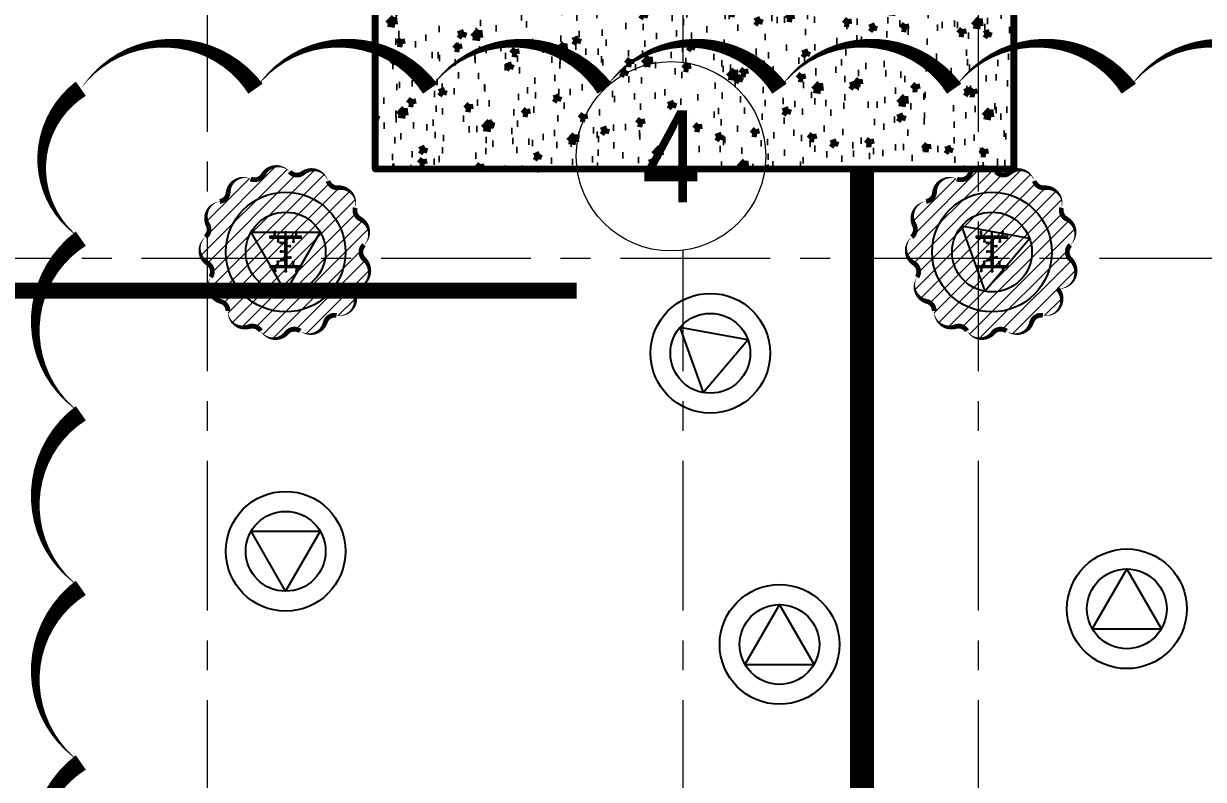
# Model space of a CAD drawing. Header units: millimetres. Extents: x -346728 to 1320345, y -537202 to -385966.
# Drawn here: x 369613 to 384395, y -423201 to -413728 of the extents above; entities that cross this region are included whole.
import ezdxf
from ezdxf.enums import TextEntityAlignment as Align

# ---------------------------------------------------------------- set-up
doc = ezdxf.new("R2010")
doc.units = ezdxf.units.MM
doc.header["$LTSCALE"] = 100
doc.set_wipeout_variables(frame=1)
doc.linetypes.add('HIDDEN', pattern=[9.525, 6.35, -3.175])
doc.linetypes.add('X1326_GLB$0$CENTER', pattern=[2, 1.25, -0.25, 0.25, -0.25])
for name, color, linetype, lineweight in [('0 T KY HIEU', 7, 'Continuous', 9), ('0 T TEXT', 7, 'Continuous', 13), ('A-giao thong', 8, 'Continuous', 15), ('KCMANH', 8, 'Continuous', 13), ('KINGPOST', 5, 'Continuous', 20), ('X1326_GLB$0$A-tim', 8, 'X1326_GLB$0$CENTER', 9)]:
    doc.layers.add(name, color=color, linetype=linetype, lineweight=lineweight)
for name, color, linetype in [('DM', 8, 'Continuous'), ('hach', 253, 'Continuous'), ('PL', 3, 'Continuous'), ('thep doc', 6, 'Continuous'), ('XR_1326_csPL$0$SY', 1, 'Continuous')]:
    doc.layers.add(name, color=color, linetype=linetype)
doc.styles.add('VNI-HELSE-CONDENSE', font='VHELVCN.TTF')
pattern_1 = [(45, (188543.33, 11377564.439), (-8.980256121, 8.980256121), []), (135, (188543.33, 11377564.439), (-8.980256121, -8.980256121), [])]

# ---------------------------------------------------------------- blocks, each defined once
blk = doc.blocks.new('LVL-KHUNGTEN')
blk.add_lwpolyline([(61072.9, 41092.8), (119123.5, 41092.8), (119123.5, 61.9), (61072.9, 61.9)], close=True)
blk = doc.blocks.new('T STT')
at = {"color": 7, "linetype": 'Continuous'}
blk.add_wipeout([(376643.7, 277984.1), (376755.9, 277976.2), (376878.7, 277948.8), (377024.5, 277887.7), (377155.7, 277798.8), (377265.6, 277687.4), (377334.3, 277588), (377397.7, 277451.4), (377432.6, 277317.1), (377443.7, 277184.1), (377432.5, 277050.8), (377404, 276935.1), (377364.8, 276837.6), (377294.2, 276718.4), (377202.6, 276611.8), (377121.8, 276542.7), (377010.9, 276473.4), (376887.8, 276422.3), (376741.1, 276390.1), (376643.7, 276384.1), (376531.6, 276392), (376392.4, 276424.6), (376244.6, 276490.8), (376127.4, 276573.1), (376049.1, 276649), (375987, 276727.3), (375927.4, 276827.9), (375875.7, 276960.2), (375852.6, 277065.4), (375843.7, 277184.1), (375850, 277284.4), (375876.6, 277411.2), (375908.4, 277499.2), (375963.6, 277605.5), (376039.8, 277708.9), (376130.3, 277797.7), (376215.5, 277859.9), (376312.8, 277912.5), (376425.6, 277953.8), (376556.9, 277979.4)], dxfattribs=at)
at = {"layer": '0 T KY HIEU', "color": 7}
blk.add_circle((376643.7, 277184.1), 800, dxfattribs=at)
at = {"layer": '0 T TEXT', "color": 7, "style": 'VNI-HELSE-CONDENSE'}
blk.add_attdef('0', text='', height=750, dxfattribs=at).set_placement((376643.7, 277184.1), align=Align.MIDDLE_CENTER)
blk = doc.blocks.new('MB HANG RAO TAM')
at = {"layer": 'XR_1326_csPL$0$SY', "lineweight": 100}
for p, q in [((5898, 75797, 0), (5898, 69397, 0)), ((13898, 69397, 0), (13898, 72700, 4035))]:
    blk.add_line(p, q, dxfattribs=at)
ref = blk.add_blockref('T STT', (-549174, -341665, 2472), dxfattribs=dict(xscale=1.483571909629973, yscale=1.483571909629973, zscale=1.483571909629973))
ref.add_attrib('0', '4', dxfattribs={"layer": '0 T TEXT', "color": 7, "height": 1150, "style": 'VNI-HELSE-CONDENSE'}).set_placement((9604, 69557, 2472), align=Align.MIDDLE_CENTER)
h = blk.add_hatch(dxfattribs=at)
h.set_pattern_fill('AR-CONC', color=256, scale=100, style=0)
h.set_pattern_definition([(50, (-45059.7, 631401.8), (717.2602, -62.75213), [75, -825]), (355, (-45059.7, 631401.8), (-138.7513, 752.1921), [60, -660]), (100.4514, (-44999.9, 631396.56), (578.5094, 689.4395), [63.7402, -701.1421]), (46.1842, (-45059.7, 631601.8), (1067.241, -165.519), [112.5, -1237.5]), (96.6356, (-44970.8, 631588), (934.6627, 974.1179), [95.6103, -1051.713]), (351.1842, (-45059.7, 631601.8), (934.662, 974.1186), [90, -990]), (21, (-44959.7, 631551.8), (596.90705, -402.6189), [75, -825]), (326, (-44959.7, 631551.8), (243.3153, 725.15), [60, -660]), (71.4514, (-44909.95, 631518.24), (840.2226, 322.5305), [63.7402, -701.1421]), (37.5, (-45059.7, 631401.8), (12.15986, 332.89385), [0, -652, 0, -670, 0, -662.5]), (7.5, (-45059.7, 631401.8), (263.06954, 394.41171), [0, -382, 0, -637, 0, -252.5]), (327.5, (-45282.7, 631401.8), (533.82244, -22.55487), [0, -250, 0, -780, 0, -1035]), (317.5, (-45382.7, 631401.8), (583.18617, 100.105), [0, -325, 0, -518, 0, -735])])
h.paths.add_polyline_path([(6898, 73600), (6898, 71397), (12898, 71397), (12893, 73597)], flags=16)
h.paths.add_polyline_path([(13898, 76797), (13899, 69398), (5898, 69397), (5898, 76797)])
h.paths.add_polyline_path([(12898, 75797), (12898, 74397), (6898, 74397), (6898, 75797)], flags=16)
blk.add_line((13898, 69398, 7727), (5898, 69398, 5643), dxfattribs=at)
at = {"layer": 'XR_1326_csPL$0$SY', "lineweight": 100, "elevation": -1667}
blk.add_lwpolyline([(13898, 76797), (13899, 69398), (5898, 69397), (5898, 76797)], close=True, dxfattribs=at)
at = {"layer": 'XR_1326_csPL$0$SY', "lineweight": 100, "elevation": 0}
blk.add_lwpolyline([(13898, 72700), (13898, 69398), (5898, 69397), (5898, 75797)], dxfattribs=at)
blk = doc.blocks.new('KP50 TOI SAN L1')
at = {"ltscale": 0.1}
h = blk.add_hatch(color=3, dxfattribs=at)
h.dxf.hatch_style = 1
h.paths.add_polyline_path([(14, 171), (-14, 171), (-14, 142)])
h.paths.add_polyline_path([(-14, -142), (-14, -171), (14, -171)])
at = {"layer": 'KCMANH', "linetype": 'ByBlock'}
h = blk.add_hatch(dxfattribs=at)
h.set_pattern_fill('ANSI37', color=3, scale=4, style=0)
h.set_pattern_definition(pattern_1)
h.paths.add_polyline_path([(-200, 200), (-200, 171), (200, 171), (200, 200)])
h = blk.add_hatch(dxfattribs=at)
h.set_pattern_fill('ANSI37', color=3, scale=4, style=0)
h.set_pattern_definition([(45, (188728.93, 11377564.439), (-8.980256121, 8.980256121), []), (135, (188728.93, 11377564.439), (-8.980256121, -8.980256121), [])])
h.paths.add_polyline_path([(14, 171), (-14, 142), (-14, -142), (14, -171)])
h = blk.add_hatch(dxfattribs=at)
h.set_pattern_fill('ANSI37', color=3, scale=4, style=0)
h.set_pattern_definition(pattern_1)
h.paths.add_polyline_path([(-200, -171), (-200, -200), (200, -200), (200, -171)])
at = {"layer": 'KCMANH', "color": 3, "linetype": 'ByBlock'}
blk.add_line((-200, 200), (200, 200), dxfattribs=at)
at = {"layer": 'KCMANH', "linetype": 'ByBlock'}
for p, q in [((-125, 253), (-146, 253)), ((-146, 240), (-146, 253)), ((-125, 240), (-146, 240)), ((-142, 200), (-142, 240)), ((-129, 200), (-129, 240)), ((-125, 240), (-125, 253)), ((-102, 171), (-102, 131)), ((-89, 171), (-89, 131)), ((-10, 253), (10, 253)), ((-10, 240), (-10, 253)), ((-10, 240), (10, 240)), ((-6, 200), (-6, 240)), ((6, 200), (6, 240)), ((10, 240), (10, 253)), ((89, 171), (89, 131)), ((102, 171), (102, 131)), ((125, 253), (146, 253)), ((125, 240), (125, 253)), ((125, 240), (146, 240)), ((129, 200), (129, 240)), ((142, 200), (142, 240)), ((146, 240), (146, 253)), ((-85, 131), (-106, 131)), ((-106, 131), (-106, 118)), ((-85, 118), (-106, 118)), ((-85, 131), (-85, 118)), ((-67, 100), (-67, 120)), ((-54, 120), (-67, 120)), ((-54, 100), (-67, 100)), ((-67, 10), (-67, -10)), ((-54, 10), (-67, 10)), ((-54, 100), (-54, 120)), ((-14, 116), (-54, 116)), ((-14, 104), (-54, 104)), ((-54, 10), (-54, -10)), ((-14, 6), (-54, 6)), ((14, 76), (54, 76)), ((14, 64), (54, 64)), ((54, 60), (54, 80)), ((54, 80), (67, 80)), ((54, 60), (67, 60)), ((67, 60), (67, 80)), ((85, 131), (106, 131)), ((85, 131), (85, 118)), ((85, 118), (106, 118)), ((106, 131), (106, 118)), ((-85, -118), (-106, -118)), ((-106, -131), (-106, -118)), ((-85, -131), (-106, -131)), ((-102, -171), (-102, -131)), ((-89, -171), (-89, -131)), ((-85, -131), (-85, -118)), ((-54, -10), (-67, -10)), ((-67, -100), (-67, -120)), ((-54, -100), (-67, -100)), ((-54, -120), (-67, -120)), ((-14, -6), (-54, -6)), ((-54, -100), (-54, -120)), ((-14, -104), (-54, -104)), ((-14, -116), (-54, -116)), ((14, -64), (54, -64)), ((14, -76), (54, -76)), ((54, -60), (54, -80)), ((54, -60), (67, -60)), ((54, -80), (67, -80)), ((67, -60), (67, -80)), ((85, -118), (106, -118)), ((85, -131), (85, -118)), ((85, -131), (106, -131)), ((89, -171), (89, -131)), ((102, -171), (102, -131)), ((106, -131), (106, -118)), ((-125, -240), (-146, -240)), ((-146, -240), (-146, -253)), ((-125, -253), (-146, -253)), ((-142, -200), (-142, -240)), ((-129, -200), (-129, -240)), ((-125, -240), (-125, -253)), ((-10, -240), (10, -240)), ((-10, -240), (-10, -253)), ((-10, -253), (10, -253)), ((-6, -200), (-6, -240)), ((6, -200), (6, -240)), ((10, -240), (10, -253)), ((125, -240), (146, -240)), ((125, -240), (125, -253)), ((125, -253), (146, -253)), ((129, -200), (129, -240)), ((142, -200), (142, -240)), ((146, -240), (146, -253))]:
    blk.add_line(p, q, dxfattribs=at)
at = {"layer": 'KINGPOST', "color": 3, "linetype": 'ByBlock'}
for p, q in [((-200, 171), (-200, 200)), ((-200, 171), (200, 171)), ((-14, 171), (-14, -171)), ((-14, 142), (14, 171)), ((14, 171), (14, -171)), ((200, 171), (200, 200)), ((-14, -142), (14, -171)), ((-200, -171), (200, -171)), ((-200, -171), (-200, -200)), ((-200, -200), (200, -200)), ((200, -171), (200, -200))]:
    blk.add_line(p, q, dxfattribs=at)
at = {"layer": 'KINGPOST', "color": 6, "linetype": 'ByBlock'}
blk.add_lwpolyline([(-14, 0), (14, 0)], dxfattribs=at)
blk = doc.blocks.new('B1 Kingpost Layout Plan1')
at = {"layer": 'KCMANH', "linetype": 'ByBlock'}
for p in [(2300, -1821, 0), (11150, -1821, 0)]:
    blk.add_blockref('KP50 TOI SAN L1', p, dxfattribs=at)

msp = doc.modelspace()

# ---------------------------------------------------------------- hatches: boundary and pattern name
at = {"ltscale": 0.1}
h = msp.add_hatch(color=3, dxfattribs=at)
h.dxf.hatch_style = 1
h.paths.add_polyline_path([(372910.7, -416420.4), (372881.9, -416420.4), (372881.9, -416449.2)])
h.paths.add_polyline_path([(372881.9, -416734), (372881.9, -416762.8), (372910.7, -416762.8)])
h = msp.add_hatch(color=3, dxfattribs=at)
h.dxf.hatch_style = 1
h.paths.add_polyline_path([(381760.7, -416420.4), (381731.9, -416420.4), (381731.9, -416449.2)])
h.paths.add_polyline_path([(381731.9, -416734), (381731.9, -416762.8), (381760.7, -416762.8)])
at = {"layer": 'A-giao thong', "transparency": 33554572}
h = msp.add_hatch(dxfattribs=at)
h.set_pattern_fill('ANSI31', color=256, scale=1000)
h.set_pattern_definition([(45, (334547.31, -513848.21), (-88.38835, 88.38835), [])])
edge = h.paths.add_edge_path()
edge.add_arc((373741.4, -416355.9), 200.1, 313.189, 423.189)
edge.add_arc((373887.2, -416067.4), 123.2, 165.32463, 243.189, ccw=False)
edge.add_arc((373574.2, -415985.4), 200.3, 345.32463, 455.32463)
edge.add_arc((373544.2, -415663.3), 123.2, 197.45235, 275.32463, ccw=False)
edge.add_arc((373235.7, -415760.3), 200.2, 17.45235, 127.45235)
edge.add_arc((373039, -415503.5), 123.2, 221.33742, 307.45235, ccw=False)
edge.add_arc((372794, -415719.1), 203.2, 41.33742, 151.33742)
edge.add_arc((372507.6, -415562.5), 123.2, 245.97207, 331.33742, ccw=False)
edge.add_arc((372375.9, -415858), 200.3, 65.97207, 175.97207)
edge.add_arc((372053.2, -415835.2), 123.2, 278.09941, 355.97207, ccw=False)
edge.add_arc((372098.8, -416155.5), 200.3, 98.09941, 208.09941)
edge.add_arc((371813.4, -416307.9), 123.2, -50.51419, 28.09941, ccw=False)
edge.add_arc((372019.4, -416557.8), 200.7, 129.48581, 239.48581)
edge.add_arc((371854.9, -416836.8), 123.2, -33.38585, 59.48581, ccw=False)
edge.add_arc((372124.9, -417014.7), 200.1, 146.61415, 256.61415)
edge.add_arc((372050, -417329.2), 123.2, -1.25134, 76.61415, ccw=False)
edge.add_arc((372373.5, -417336.3), 200.3, 178.74866, 288.74866)
edge.add_arc((372477.5, -417642.6), 123.2, 30.87684, 108.74866, ccw=False)
edge.add_arc((372755, -417476.6), 200.2, 210.87684, 320.87684)
edge.add_arc((373005.9, -417680.7), 123.2, 54.01227, 140.87684, ccw=False)
edge.add_arc((373197.7, -417416.7), 203.1, 234.01227, 344.01227)
edge.add_arc((373511.4, -417506.6), 123.2, 79.39644, 164.01227, ccw=False)
edge.add_arc((373570.9, -417188.6), 200.3, 259.39644, 404.1286)
edge.add_arc((373735.8, -416838.3), 212, 264.27964, 407.39823)
edge.add_arc((373962.6, -416591.6), 123.2, 133.189, 227.39823, ccw=False)
h = msp.add_hatch(dxfattribs=at)
h.set_pattern_fill('ANSI31', color=256, scale=1000)
h.set_pattern_definition([(45, (343397.31, -513848.21), (-88.38835, 88.38835), [])])
edge = h.paths.add_edge_path()
edge.add_arc((382591.4, -416355.9), 200.1, 313.189, 423.189)
edge.add_arc((382737.2, -416067.4), 123.2, 165.32463, 243.189, ccw=False)
edge.add_arc((382424.2, -415985.4), 200.3, 345.32463, 455.32463)
edge.add_arc((382394.2, -415663.3), 123.2, 197.45235, 275.32463, ccw=False)
edge.add_arc((382085.7, -415760.3), 200.2, 17.45235, 127.45235)
edge.add_arc((381889, -415503.5), 123.2, 221.33742, 307.45235, ccw=False)
edge.add_arc((381644, -415719.1), 203.2, 41.33742, 151.33742)
edge.add_arc((381357.6, -415562.5), 123.2, 245.97207, 331.33742, ccw=False)
edge.add_arc((381225.9, -415858), 200.3, 65.97207, 175.97207)
edge.add_arc((380903.2, -415835.2), 123.2, 278.09941, 355.97207, ccw=False)
edge.add_arc((380948.8, -416155.5), 200.3, 98.09941, 208.09941)
edge.add_arc((380663.4, -416307.9), 123.2, -50.51419, 28.09941, ccw=False)
edge.add_arc((380869.4, -416557.8), 200.7, 129.48581, 239.48581)
edge.add_arc((380704.9, -416836.8), 123.2, -33.38585, 59.48581, ccw=False)
edge.add_arc((380974.9, -417014.7), 200.1, 146.61415, 256.61415)
edge.add_arc((380900, -417329.2), 123.2, -1.25134, 76.61415, ccw=False)
edge.add_arc((381223.5, -417336.3), 200.3, 178.74866, 288.74866)
edge.add_arc((381327.5, -417642.6), 123.2, 30.87684, 108.74866, ccw=False)
edge.add_arc((381605, -417476.6), 200.2, 210.87684, 320.87684)
edge.add_arc((381855.9, -417680.7), 123.2, 54.01227, 140.87684, ccw=False)
edge.add_arc((382047.7, -417416.7), 203.1, 234.01227, 344.01227)
edge.add_arc((382361.4, -417506.6), 123.2, 79.39644, 164.01227, ccw=False)
edge.add_arc((382420.9, -417188.6), 200.3, 259.39644, 404.1286)
edge.add_arc((382585.8, -416838.3), 212, 264.27964, 407.39823)
edge.add_arc((382812.6, -416591.6), 123.2, 133.189, 227.39823, ccw=False)
at = {"layer": 'hach'}
h = msp.add_hatch(dxfattribs=at)
h.set_pattern_fill('ANSI31', color=256, scale=70)
h.set_pattern_definition([(45, (342151.22, -508591.22), (-157.15448, 157.15448), [])])
h.paths.add_polyline_path([(362433.4, -410142.2), (348853.9, -428107.5), (376146.7, -501359), (382446.8, -503970.9), (458369.1, -469396.6), (462927.9, -462329.4), (462919.8, -415142.7), (457917.8, -410142.2)])
h.paths.add_polyline_path([(363030.6, -411342.2), (350208.3, -428305.7), (377088.8, -500450.6), (382424.3, -502662.6), (457551.5, -468450.4), (461727.8, -461976.1), (461719.7, -415639.4), (457420.9, -411342.2)], flags=16)
h = msp.add_hatch(dxfattribs=at)
h.set_pattern_fill('AR-CONC', color=256, scale=4)
h.set_pattern_definition([(50, (342151.2, -508591.2), (728.7387, -63.7563), [76.2, -838.2]), (355, (342151.2, -508591.2), (-140.9737, 764.2274), [60.96, -670.5623]), (100.45144, (342211.95, -508596.54), (587.765, 700.471), [64.76, -712.361]), (46.1842, (342151.2, -508388), (1084.316, -168.1693), [114.3, -1257.3]), (96.63556, (342241.6, -508402), (949.6165, 989.7045), [97.14, -1068.5424]), (351.18415, (342151.2, -508388), (949.6165, 989.7045), [91.44, -1005.839]), (21, (342252.8, -508438.8), (606.4576, -409.0608), [76.2, -838.2]), (326, (342252.8, -508438.8), (247.208, 736.752), [60.96, -670.56]), (71.45144, (342303.36, -508472.9), (853.6657, 327.691), [64.76, -712.3598]), (37.5, (342151.22, -508591.22), (12.3544, 338.22016), [0, -662.432, 0, -680.72, 0, -673.1]), (7.5, (342151.22, -508591.22), (267.27865, 400.7223), [0, -388.112, 0, -647.192, 0, -256.54]), (327.5, (341924.65, -508591.22), (542.3624, -22.91498), [0, -254, 0, -792.48, 0, -1051.56]), (317.5, (341823.05, -508591.2), (592.5167, 101.706), [0, -330.2, 0, -526.288, 0, -746.76])])
h.paths.add_polyline_path([(362433.4, -410142.2), (348853.9, -428107.5), (376146.7, -501359), (382446.8, -503970.9), (458369.1, -469396.6), (462927.9, -462329.4), (462919.8, -415142.7), (457917.8, -410142.2)])
h.paths.add_polyline_path([(363030.6, -411342.2), (350208.3, -428305.7), (377088.8, -500450.6), (382424.3, -502662.6), (457551.5, -468450.4), (461727.8, -461976.1), (461719.7, -415639.4), (457420.9, -411342.2)], flags=16)

# ---------------------------------------------------------------- linework, layer by layer
at = {"elevation": -1404.9}
msp.add_lwpolyline([(370329.9, -436119.7, 0, 218.9, -0.5205671), (370329.9, -433931.2, 0, 218.9, -0.5205671), (370329.9, -431742.7, 0, 218.9, -0.5205671), (370329.9, -429554.1, 0, 218.9, -0.5205671), (370329.9, -427365.6, 0, 218.9, -0.5205671), (370329.9, -425177.1, 0, 218.9, -0.5205671), (370329.9, -422988.6, 0, 218.9, -0.5205671), (370329.9, -420800.1, 0, 218.9, -0.5205671), (370329.9, -418611.6, 0, 218.9, -0.5205671), (370329.9, -416423.1, 0, 218.9, -0.5205671), (370329.9, -414544, 0, 218.9, -0.5205671), (372518.4, -414544, 0, 218.9, -0.5205671), (374706.9, -414544, 0, 218.9, -0.5205671), (376895.4, -414544, 0, 218.9, -0.5205671), (379083.9, -414544, 0, 218.9, -0.5205671), (381272.4, -414544, 0, 218.9, -0.5205671), (383461, -414544, 0, 218.9, -0.5205671), (385649.5, -414544, 0, 218.9, -0.5205671), (387838, -414544, 0, 218.9, -0.5205671), (390026.5, -414544, 0, 218.9, -0.5205671), (392215, -414544, 0, 218.9, -0.5205671), (394403.5, -414544, 0, 218.9, -0.5205671), (396592, -414544, 0, 218.9, -0.5205671)], format="xyseb", dxfattribs=at)
at = {"color": 5, "elevation": -2718.3}
for points in [[(373878.3, -416501.8, 0, 60, 0.5205671), (373831.6, -416177.3, 60, 60, -0.3534527), (373768, -416036.2, 0, 60, 0.5205671), (373555.6, -415785.9, 60, 60, -0.3534915), (373426.7, -415700.2, 0, 60, 0.5205671), (373113.9, -415601.3, 60, 60, -0.3944899), (372946.5, -415584.9, 0, 60, 0.520567), (372615.7, -415621.6, 60, 60, -0.3907151), (372457.4, -415675, 0, 60, 0.520567), (372176.1, -415843.9, 60, 60, -0.3534934), (372070.6, -415957.2, 0, 60, 0.5205671), (371922.1, -416249.9, 60, 60, -0.3571345), (371891.8, -416403, 0, 60, 0.520567), (371917.5, -416730.7, 60, 60, -0.4289707), (371957.8, -416904.6, 0, 60, 0.520567), (372078.6, -417209.4, 60, 60, -0.3534582), (372173.2, -417331.9, 0, 60, 0.520567), (372437.9, -417526, 60, 60, -0.3534893), (372583.2, -417579.4, 0, 60, 0.5205671), (372910.4, -417603, 60, 60, -0.3982747), (373078.3, -417581, 0, 60, 0.520567), (373393, -417472.6, 60, 60, -0.3869502), (373534, -417385.5, 0, 60, 0.7314349), (373714.6, -417049.2, 0, 60, 0.7206829), (373879.3, -416682.2, 60, 60, -0.4358983)], [(382728.3, -416501.8, 0, 60, 0.5205671), (382681.6, -416177.3, 60, 60, -0.3534527), (382618, -416036.2, 0, 60, 0.5205671), (382405.6, -415785.9, 60, 60, -0.3534915), (382276.7, -415700.2, 0, 60, 0.5205671), (381963.9, -415601.3, 60, 60, -0.3944899), (381796.5, -415584.9, 0, 60, 0.520567), (381465.7, -415621.6, 60, 60, -0.3907151), (381307.4, -415675, 0, 60, 0.520567), (381026.1, -415843.9, 60, 60, -0.3534934), (380920.6, -415957.2, 0, 60, 0.5205671), (380772.1, -416249.9, 60, 60, -0.3571345), (380741.8, -416403, 0, 60, 0.520567), (380767.5, -416730.7, 60, 60, -0.4289707), (380807.8, -416904.6, 0, 60, 0.520567), (380928.6, -417209.4, 60, 60, -0.3534582), (381023.2, -417331.9, 0, 60, 0.520567), (381287.9, -417526, 60, 60, -0.3534893), (381433.2, -417579.4, 0, 60, 0.5205671), (381760.4, -417603, 60, 60, -0.3982747), (381928.3, -417581, 0, 60, 0.520567), (382243, -417472.6, 60, 60, -0.3869502), (382384, -417385.5, 0, 60, 0.7314349), (382564.6, -417049.2, 0, 60, 0.7206829), (382729.3, -416682.2, 60, 60, -0.4358983)]]:
    msp.add_lwpolyline(points, format="xyseb", close=True, dxfattribs=at)
at = {"layer": 'PL', "elevation": -1404.9}
for points in [[(381364.6, -416268.6), (381657.5, -417083.6), (382216.8, -416422.5)], [(381364.6, -416268.6), (381657.5, -417083.6), (382216.8, -416422.5)], [(372463.3, -416341.6), (373329.3, -416341.6), (372896.3, -417091.6)], [(372463.3, -416341.6), (373329.3, -416341.6), (372896.3, -417091.6)], [(377835.6, -417537), (378128.5, -418352), (378687.8, -417690.8)], [(377835.6, -417537), (378128.5, -418352), (378687.8, -417690.8)], [(372463.3, -420091.6), (373329.3, -420091.6), (372896.3, -420841.6)], [(372463.3, -420091.6), (373329.3, -420091.6), (372896.3, -420841.6)], [(383003.2, -421313), (383869.2, -421313), (383436.2, -420563)], [(383003.2, -421313), (383869.2, -421313), (383436.2, -420563)], [(378651.5, -421759.6), (379517.5, -421759.6), (379084.5, -421009.6)], [(378651.5, -421759.6), (379517.5, -421759.6), (379084.5, -421009.6)]]:
    msp.add_lwpolyline(points, close=True, dxfattribs=at)
at = {"layer": 'PL'}
for centre, radius in [((372896.3, -416591.6, -1404.9), 750), ((372896.3, -416591.6, -1404.9), 750), ((381746.3, -416591.6, -1404.9), 750), ((381746.3, -416591.6, -1404.9), 750), ((372896.3, -416591.6, -1404.9), 500), ((372896.3, -416591.6, -1404.9), 500), ((381746.3, -416591.6, -1404.9), 500), ((381746.3, -416591.6, -1404.9), 500), ((378217.3, -417860, -1404.9), 750), ((378217.3, -417860, -1404.9), 750), ((378217.3, -417860, -1404.9), 500), ((378217.3, -417860, -1404.9), 500), ((372896.3, -420341.6, -1404.9), 750), ((372896.3, -420341.6, -1404.9), 750), ((372896.3, -420341.6, -1404.9), 500), ((372896.3, -420341.6, -1404.9), 500), ((383436.2, -421063, -1404.9), 750), ((383436.2, -421063, -1404.9), 750), ((383436.2, -421063, -1404.9), 500), ((383436.2, -421063, -1404.9), 500), ((379084.5, -421509.6, -1404.9), 750), ((379084.5, -421509.6, -1404.9), 750), ((379084.5, -421509.6, -1404.9), 500), ((379084.5, -421509.6, -1404.9), 500)]:
    msp.add_circle(centre, radius, dxfattribs=at)
at = {"layer": 'X1326_GLB$0$A-tim', "ltscale": 15}
for p, q in [((371911.3, -398208.6, -1404.9), (371911.3, -512162.7, -1404.9)), ((377871.3, -398208.6, -1404.9), (377871.3, -512162.7, -1404.9)), ((381571.3, -398208.6, -1404.9), (381571.3, -512162.7, -1404.9)), ((341092.1, -416666.6, -1404.9), (475778.7, -416666.6, -1404.9))]:
    msp.add_line(p, q, dxfattribs=at)

# ---------------------------------------------------------------- block references
at = {"extrusion": (0.00597, -2.28885e-18, 0.999982), "xscale": 3.385207865094198, "yscale": 3.385207865094198, "zscale": 3.385207865094198}
msp.add_blockref('LVL-KHUNGTEN', (112985.2, -525073.6, 1027.7), dxfattribs=at)

# ---------------------------------------------------------------- next in the draw order: block references
msp.add_blockref('MB HANG RAO TAM', (368121.2, -484948.9, 0))

# ---------------------------------------------------------------- next in the draw order: linework, layer by layer
at = {"layer": 'DM', "color": 7, "linetype": 'HIDDEN', "const_width": 300, "elevation": -1404.9}
msp.add_lwpolyline([(380116.7, -415541.5), (380116.7, -448749.2)], dxfattribs=at)
at = {"layer": 'thep doc', "const_width": 200, "elevation": -1404.9}
msp.add_lwpolyline([(377870.9, -445385.6), (359535.3, -445385.6), (359535.3, -434700.9), (377094.2, -434700.9), (377094.2, -426274.9), (359550.5, -426274.9), (359550.5, -417075.1), (376540.8, -417075.1)], dxfattribs=at)

# ---------------------------------------------------------------- next in the draw order: block references
msp.add_blockref('B1 Kingpost Layout Plan1', (370596.3, -414766, -1404.9))

doc.saveas('drawing.dxf')
